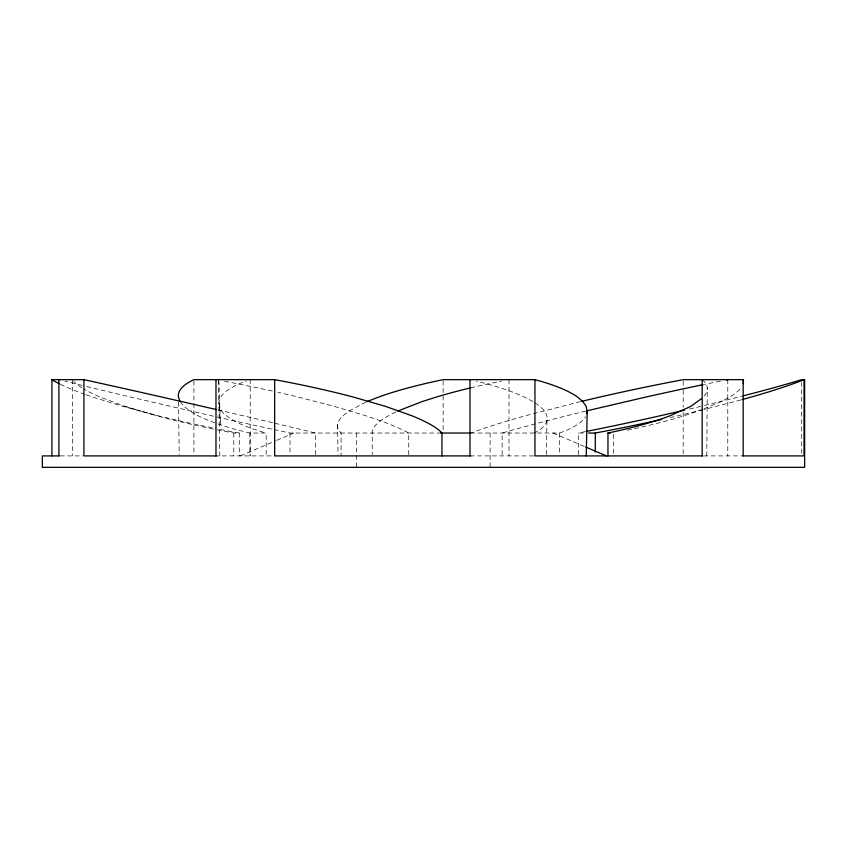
<?xml version="1.0" encoding="UTF-8"?>
<svg xmlns="http://www.w3.org/2000/svg" width="847" height="847" viewBox="0 0 847 847"><rect width="100%" height="100%" fill="white"/><g stroke="black" fill="none" stroke-linecap="round" stroke-linejoin="round"><path stroke-width="0.64" stroke-dasharray="4.24 3.18" d="M706.769 455.908L707.266 387.862M546.315 454.595L547.003 420.387M395.771 412.076L388.392 415.792A201.141 36.4 -7.7 0 0 372.214 433.029L372.214 454.638M365.946 402.124L348.9 411.091L342.929 415.792A201.057 40.455 -5.8 0 0 341.097 433.029L341.097 455.908M240.4 455.908L275.582 440.832M276.789 440.313L293.771 433.029M702.798 409.366L684.048 415.792A201.226 37.363 -7.3 0 1 625.118 430.678M703.931 408.932L721.358 401.594L729.998 396.894A201.226 37.363 -7.3 0 0 740.977 387.862M740.85 399.943L704.111 409.514M702.841 409.832L677.896 415.792A201.163 19.777 -11.7 0 1 670.305 417.529M585.722 411.091L566.664 415.792A201.395 10.863 -12.6 0 0 502.144 433.029L502.144 455.908M580.513 401.594L525.373 415.792A201.099 18.263 -11.9 0 0 470.858 433.029M704.513 405.448L739.156 396.894A201.311 12.461 -12.4 0 0 741.75 396.227M689.479 409.016L700.84 406.348M720.416 381.15L708.156 383.638A201.395 10.863 -12.6 0 0 704.408 384.411M217.15 429.821A201.163 32.43 9.1 0 0 233.783 433.029L239.267 433.029L239.267 455.908M180.051 401.594L183.947 406.348L190.024 411.091L198.209 415.792A201.215 43.716 3.2 0 0 249.907 433.029L266.191 433.029L266.191 455.908M274.079 429.598A201.268 4.754 12.9 0 0 290.013 433.029L439.519 433.029M470.572 433.029L559.507 433.029A201.099 44.775 1.4 0 0 585.521 416.724M578.342 454.638L578.342 433.029L585.849 433.029M60.137 455.908L82.657 455.908M214.842 455.908L273.676 455.908M470 455.908L534.806 455.908M703.666 455.908L741.676 455.908M217.923 409.906L243.227 415.792A201.152 3.102 12.9 0 1 272.903 422.78M86.066 394.787A199.056 26.204 10.6 0 0 92.132 396.883L122.709 406.348L158.527 415.803A199.056 26.204 10.6 0 0 215.921 428.55M213.37 429.058A201.163 32.43 9.1 0 1 156.769 415.792L124.996 406.348L99.681 396.894A201.163 32.43 9.1 0 1 83.969 389.112M141.947 411.578L156.769 415.792M124.996 406.348L140.062 411.102M553.027 433.029L584.568 446.549M532.932 401.594L524.049 396.894A201.152 43.282 3.6 0 0 476.332 381.15M218.706 380.949C219.913 392.595 214.64 408 226.477 415.792A201.057 44.923 0.9 0 0 266.191 433.029M219.182 406.348L220.527 424.823L218.695 379.657M219.839 455.908L218.875 401.594L220.813 396.894A201.057 44.923 0.9 0 1 246.519 380.949M337.561 424.823L338.027 454.606M178.463 402.134L179.215 454.595M801.717 382.283L801.717 454.595M727.785 379.657L727.785 455.908M683.19 380.97L683.19 388.858M683.19 390.171L683.19 407.259M683.19 412.521L683.19 454.595M613.397 434.299L613.397 454.638M559.507 433.029L559.507 454.638M508.994 379.657L508.994 455.908M490.117 433.029L490.117 467.343M443.129 380.97L443.129 430.932M408.73 454.638L408.73 433.029A201.215 25.156 10.8 0 0 365.83 415.792L334.194 406.348L297.562 396.894A201.215 25.156 10.8 0 0 277.88 392.299M356.682 433.029L356.682 467.343M315.698 454.638L315.698 433.029A201.152 3.102 12.9 0 0 274.153 423.077M290.013 433.029L290.013 454.638M250.214 379.657L250.214 455.908M249.907 433.029L249.907 455.908M233.783 433.029L233.783 455.908M193.921 380.97L193.921 402.007M193.921 403.32L193.921 454.595M72.556 379.657L72.556 455.908M470.667 387.862A201.141 36.4 -7.7 0 1 501.54 381.118M585.711 431.568A201.311 12.461 -12.4 0 1 578.342 433.029M535.082 402.95A201.152 43.282 3.6 0 1 534.277 433.029M224.571 381.256A201.215 25.156 10.8 0 1 275.37 391.738M81.937 387.862A201.163 32.43 9.1 0 1 73.731 381.214M239.267 433.029A199.056 26.204 10.6 0 1 218.505 429.058M84.891 394.363A199.056 26.204 10.6 0 1 60.052 384.146M271.559 429.058A201.268 4.754 12.9 0 1 211.718 415.792L129.887 396.894A201.268 4.754 12.9 0 1 83.387 385.724M82.148 385.417A201.268 4.754 12.9 0 1 64.891 381.15M702.184 379.657A201.067 41.164 -5.3 0 1 704.206 395.962"/><path stroke-width="1.27" d="M586.24 455.908L587.204 411.091L586.135 406.348L582.831 401.594L577.326 396.894A201.099 44.775 1.4 0 0 534.955 379.657L443.129 379.657A201.057 40.455 -5.8 0 0 379.064 396.894L367.069 401.594M586.558 413.664L587.204 411.091M701.454 398.662L690.834 406.348L670.051 415.792A201.067 41.164 -5.3 0 1 607.966 433.029L607.966 455.908M397.719 411.091L422.071 401.594L436.83 396.894A201.141 36.4 -7.7 0 1 470.667 387.862M727.425 379.657L726.557 379.901L727.785 379.657M742.036 399.615L751.818 396.894A201.163 19.777 -11.7 0 0 804.015 379.657L804.015 455.908L742.808 455.908M586.96 410.795L646.557 396.894A201.395 10.863 -12.6 0 1 703.148 384.665M684.44 410.202L660.057 415.792A201.311 12.461 -12.4 0 1 586.95 431.324M581.762 401.298L600.565 396.894A201.099 18.263 -11.9 0 1 683.19 379.657L743.179 379.657A201.226 37.363 -7.3 0 1 743.19 383.638M51.911 455.908L51.911 379.657L83.917 379.657A201.152 3.102 12.9 0 1 161.152 396.894L216.631 409.609M441.943 455.908L441.943 433.029A201.131 31.254 9.4 0 0 411.96 415.792L385.449 406.348L352.723 396.894A201.131 31.254 9.4 0 0 274.661 379.657L193.921 379.657A201.215 43.716 3.2 0 0 178.378 396.894L180.051 401.594M440.324 433.029L470.572 433.029M588.485 433.029L595.282 433.029A201.163 19.777 -11.7 0 0 661.348 419.54M607.966 433.029L610.359 433.029M59.195 455.908L42.35 455.908L42.35 467.343L804.65 467.343L804.65 379.657L801.717 379.657A201.311 12.461 -12.4 0 1 743.041 395.898M216.567 455.908L83.917 455.908L83.917 379.657M470.763 455.908L274.661 455.908L274.661 379.657M702.618 455.908L534.955 455.908L534.955 379.657M585.775 447.068L606.399 455.908M743.179 379.657L743.179 455.908M702.184 379.657L702.184 455.908M595.282 433.029L595.282 452.097M470 379.657L470 455.908M215.974 379.657L215.974 455.908M58.909 379.657L58.909 455.908M59.025 383.627A199.056 26.204 10.6 0 1 51.911 379.657"/></g></svg>
